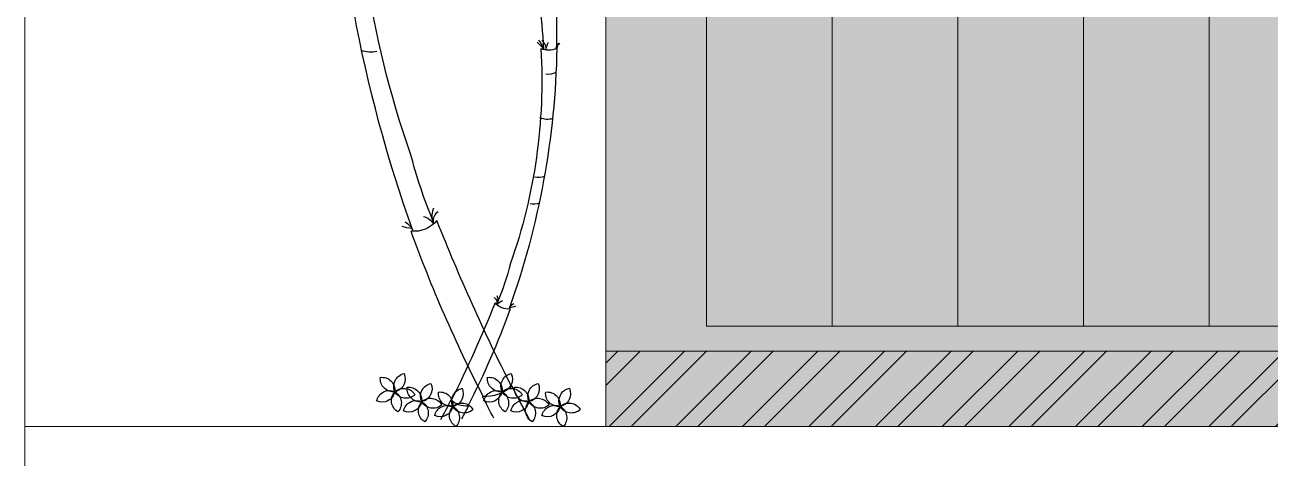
# Model space of a CAD drawing. Header units: inches. Extents: x 17 to 458, y 103 to 566.
# Drawn here: x 16.75 to 26.66, y 237.02 to 240.47 of the extents above; entities that cross this region are included whole.
import ezdxf

# ---------------------------------------------------------------- set-up
doc = ezdxf.new("R2010")
doc.units = ezdxf.units.IN
doc.header["$MEASUREMENT"] = 0
for name, color, linetype in [('PLANT', 100, 'Continuous'), ('TILE', 12, 'Continuous'), ('TREE', 94, 'Continuous')]:
    doc.layers.add(name, color=color, linetype=linetype)

# ---------------------------------------------------------------- blocks, each defined once
blk = doc.blocks.new('PLANT7')
at = {"linetype": 'ByBlock'}
for centre, start, end in [((1.101, -0.245), 155.6352, 258.3304), ((0.886, -0.355), 335.6352, 78.3304), ((1.496, -0.099), 155.6352, 258.3304), ((1.282, -0.208), 335.6352, 78.3304), ((1.649, -0.266), 83.6352, 186.3304), ((1.479, -0.096), 263.6352, 6.3304), ((0.641, -0.316), 155.6352, 258.3304), ((0.427, -0.425), 335.6352, 78.3304), ((0.793, -0.483), 83.6352, 186.3304), ((0.623, -0.313), 263.6352, 6.3304), ((1.253, -0.413), 83.6352, 186.3304), ((1.083, -0.243), 263.6352, 6.3304), ((1.328, -0.429), 47.6352, 150.3304), ((1.29, -0.192), 227.6352, 330.3304), ((1.553, -0.454), 119.6352, 222.3304), ((1.315, -0.417), 299.6352, 42.3304), ((1.537, -0.462), 11.6352, 114.3304), ((1.646, -0.248), 191.6352, 294.3304), ((0.472, -0.646), 47.6352, 150.3304), ((0.435, -0.409), 227.6352, 330.3304), ((0.697, -0.671), 119.6352, 222.3304), ((0.46, -0.634), 299.6352, 42.3304), ((0.681, -0.679), 11.6352, 114.3304), ((0.791, -0.465), 191.6352, 294.3304), ((0.932, -0.576), 47.6352, 150.3304), ((0.895, -0.339), 227.6352, 330.3304), ((1.157, -0.601), 119.6352, 222.3304), ((0.919, -0.563), 299.6352, 42.3304), ((1.141, -0.609), 11.6352, 114.3304), ((1.25, -0.395), 191.6352, 294.3304)]:
    blk.add_arc(centre, 0.192, start, end, dxfattribs=at)
blk = doc.blocks.new('A$C6227582D')
at = {"layer": 'TREE'}
for centre, radius, start, end in [((-7.794, 5.2848), 11.0196, 340.24827, 358.99764), ((-4.432, 4.6564), 7.4534, 340.58538, 3.29918), ((5.8969, 2.7688), 4.366, 171.80092, 176.91446), ((7.905, 3.115), 6.4717, 178.36877, 180.93105), ((1.6189, 2.995), 0.1024, 131.53967, 179.52035), ((1.7144, 2.9553), 0.1834, 138.54329, 165.08495), ((1.3723, 2.9951), 0.0665, 12.17952, 57.19921), ((1.5895, 3.0821), 0.1715, 190.39053, 204.6465), ((1.4993, 3.1401), 0.1455, 242.52779, 293.90201), ((7.8986, 3.1241), 6.4675, 181.00236, 199.75173), ((1.4052, 2.9978), 0.1112, 358.96844, 33.31245), ((1.6774, 2.9287), 0.1574, 124.29027, 151.66004), ((5.9255, 2.7553), 4.3744, 176.70082, 199.41462), ((2.9118, 3.2063), 0.2269, 257.55608, 289.55145), ((1.5009, 2.9362), 0.1332, 242.64878, 277.59254), ((1.5085, 2.5775), 0.1332, 251.14026, 295.4797), ((-1.3914, 3.2071), 4.1193, 337.45266, 345.5455), ((1.5783, 2.1146), 0.1332, 248.63284, 283.18194), ((1.6153, 1.9042), 0.1332, 250.44855, 282.44392), ((2.3252, 1.6382), 0.0885, 353.08491, 55.15459), ((2.2748, 1.6805), 0.1481, 339.05065, 24.07867), ((-12.2688, 7.4363), 15.7595, 333.14602, 338.42306), ((2.5624, 1.7774), 0.2229, 217.81354, 277.53815), ((2.5193, 1.554), 0.1206, 102.16721, 151.24558), ((2.7066, 1.5057), 0.1406, 118.03984, 156.94929), ((2.5554, 1.8836), 0.3096, 275.38389, 290.40155), ((-7.8044, 5.306), 11.0516, 332.70787, 340.16714), ((4.1409, 1.9047), 2.4177, 194.4545, 202.54734), ((1.8457, 0.9345), 0.0708, 28.75442, 77.83279), ((1.9892, 1.0087), 0.0869, 155.92133, 200.94935), ((1.9596, 0.9839), 0.0519, 124.84541, 186.91509), ((1.8245, 1.128), 0.1817, 249.59845, 264.61611), ((1.7357, 0.9062), 0.0825, 23.05071, 61.96016), ((1.8204, 1.0656), 0.1308, 262.46185, 322.18646), ((7.9047, 3.1366), 6.4862, 199.83286, 207.29213), ((10.5249, 4.3869), 9.2494, 201.57694, 206.85398), ((-12.2425, 7.4746), 15.7483, 331.88929, 332.98285), ((2.0097, 0.5801), 0.3416, 229.36424, 272.19107), ((-7.8048, 5.2693), 11.0403, 331.88929, 332.8926), ((2.1448, 0.3629), 0.2005, 267.80893, 310.63576), ((10.5095, 4.4093), 9.2428, 207.01715, 208.11071), ((7.905, 3.115), 6.4796, 207.1074, 208.11071)]:
    blk.add_arc(centre, radius, start, end, dxfattribs=at)
at = {"layer": 'PLANT', "xscale": 0.5400000000000001, "yscale": 0.5400000000000001, "zscale": 0.5400000000000001}
for p in [(1.0806, 0.4325), (1.9339, 0.4325)]:
    blk.add_blockref('PLANT7', p, dxfattribs=at)
blk = doc.blocks.new('A$C0C57033E')
at = {"layer": 'PLANT'}
blk.add_blockref('A$C6227582D', (0, 0), dxfattribs=at)
blk = doc.blocks.new('A$C43726D92')
at = {"layer": 'PLANT', "xscale": -1}
blk.add_blockref('A$C0C57033E', (5.664, 0), dxfattribs=at)

msp = doc.modelspace()

# ---------------------------------------------------------------- hatches: boundary and pattern name
at = {"lineweight": 0, "true_color": 0xfeeab9}
h = msp.add_hatch(color=254, dxfattribs=at)
h.dxf.hatch_style = 1
h.paths.add_polyline_path([(21.37465, 246.17185), (21.37465, 242.17185), (53.37465, 242.17185), (53.37465, 246.17185)])
h.paths.add_polyline_path([(51.17465, 242.37185), (22.17465, 242.37185), (22.17465, 245.97185), (51.17465, 245.97185)], flags=16)
h.paths.add_polyline_path([(53.37465, 241.87185), (21.37465, 241.87185), (21.37465, 237.87185), (53.37465, 237.87185)])
h.paths.add_polyline_path([(51.17465, 238.07185), (22.17465, 238.07185), (22.17465, 241.67185), (51.17465, 241.67185)], flags=16)
at = {"lineweight": 0, "true_color": 0xf8d731}
h = msp.add_hatch(dxfattribs=at)
h.set_pattern_fill('ANSI32', color=40)
h.set_pattern_definition([(45, (-94.7438, 221.89033), (-0.265165, 0.265165), []), (45, (-94.56704, 221.89033), (-0.265165, 0.265165), [])])
h.paths.add_polyline_path([(53.37465, 237.87185), (21.37465, 237.87185), (21.37465, 237.27185), (53.37465, 237.27185)])
h.paths.add_polyline_path([(53.37465, 242.17185), (21.72547, 242.17185), (21.74039, 242.14969), (21.71974, 242.17185), (21.63553, 242.17185), (21.67201, 242.10358), (21.62446, 242.17185), (21.58244, 242.17185), (21.57642, 242.12599), (21.5488, 242.17185), (21.49644, 242.17185), (21.50254, 242.09567), (21.46832, 242.17185), (21.41449, 242.17185), (21.41793, 242.08545), (21.39441, 242.17185), (21.37465, 242.17185), (21.37465, 241.98703), (21.41308, 241.97909), (21.55523, 241.9404), (21.69905, 241.87185), (53.37465, 241.87185)])
at = {"lineweight": 0}
h = msp.add_hatch(color=6, dxfattribs=at)
h.dxf.hatch_style = 1
h.set_gradient(color1=(173, 221, 247))
h.paths.add_polyline_path([(23.17465, 241.67185), (22.17465, 241.67185), (22.17465, 238.07185), (23.17465, 238.07185)])
h.paths.add_polyline_path([(24.17465, 241.67185), (23.17465, 241.67185), (23.17465, 238.07185), (24.17465, 238.07185)])
h.paths.add_polyline_path([(25.17465, 241.67185), (24.17465, 241.67185), (24.17465, 238.07185), (25.17465, 238.07185)])
h.paths.add_polyline_path([(26.17465, 241.67185), (25.17465, 241.67185), (25.17465, 238.07185), (26.17465, 238.07185)])
h.paths.add_polyline_path([(27.17465, 241.67185), (26.17465, 241.67185), (26.17465, 238.07185), (27.17465, 238.07185)])
h.paths.add_polyline_path([(28.17465, 241.67185), (27.17465, 241.67185), (27.17465, 238.07185), (28.17465, 238.07185)])
h.paths.add_polyline_path([(29.17465, 241.67185), (28.17465, 241.67185), (28.17465, 238.07185), (29.17465, 238.07185)])
h.paths.add_polyline_path([(30.17465, 241.67185), (29.17465, 241.67185), (29.17465, 238.07185), (30.17465, 238.07185)])
h.paths.add_polyline_path([(31.17465, 241.67185), (30.17465, 241.67185), (30.17465, 238.07185), (31.17465, 238.07185)])
h.paths.add_polyline_path([(32.17465, 241.67185), (31.17465, 241.67185), (31.17465, 238.07185), (32.17465, 238.07185)])
h.paths.add_polyline_path([(33.17465, 241.67185), (32.17465, 241.67185), (32.17465, 238.07185), (33.17465, 238.07185)])
h.paths.add_polyline_path([(34.17465, 241.67185), (33.17465, 241.67185), (33.17465, 238.07185), (34.17465, 238.07185)])
h.paths.add_polyline_path([(35.17465, 241.67185), (34.17465, 241.67185), (34.17465, 238.07185), (35.17465, 238.07185)])
h.paths.add_polyline_path([(36.17465, 241.67185), (35.17465, 241.67185), (35.17465, 238.07185), (36.17465, 238.07185)])
h.paths.add_polyline_path([(37.17465, 241.67185), (36.17465, 241.67185), (36.17465, 238.07185), (37.17465, 238.07185)])
h.paths.add_polyline_path([(38.17465, 241.67185), (37.17465, 241.67185), (37.17465, 238.07185), (38.17465, 238.07185)])
h.paths.add_polyline_path([(39.17465, 241.67185), (38.17465, 241.67185), (38.17465, 238.07185), (39.17465, 238.07185)])
h.paths.add_polyline_path([(40.17465, 241.67185), (39.17465, 241.67185), (39.17465, 238.07185), (40.17465, 238.07185)])
h.paths.add_polyline_path([(41.17465, 241.67185), (40.17465, 241.67185), (40.17465, 238.07185), (41.17465, 238.07185)])
h.paths.add_polyline_path([(42.17465, 241.67185), (41.17465, 241.67185), (41.17465, 238.07185), (42.17465, 238.07185)])
h.paths.add_polyline_path([(43.17465, 241.67185), (42.17465, 241.67185), (42.17465, 238.07185), (43.17465, 238.07185)])
h.paths.add_polyline_path([(44.17465, 241.67185), (43.17465, 241.67185), (43.17465, 238.07185), (44.17465, 238.07185)])
h.paths.add_polyline_path([(45.17465, 241.67185), (44.17465, 241.67185), (44.17465, 238.07185), (45.17465, 238.07185)])
h.paths.add_polyline_path([(46.17465, 241.67185), (45.17465, 241.67185), (45.17465, 238.07185), (46.17465, 238.07185)])
h.paths.add_polyline_path([(47.17465, 241.67185), (46.17465, 241.67185), (46.17465, 238.07185), (47.17465, 238.07185)])
h.paths.add_polyline_path([(48.17465, 241.67185), (47.17465, 241.67185), (47.17465, 238.07185), (48.17465, 238.07185)])
h.paths.add_polyline_path([(49.17465, 241.67185), (48.17465, 241.67185), (48.17465, 238.07185), (49.17465, 238.07185)])
h.paths.add_polyline_path([(50.17465, 241.67185), (49.17465, 241.67185), (49.17465, 238.07185), (50.17465, 238.07185)])
h.paths.add_polyline_path([(51.17465, 241.67185), (50.17465, 241.67185), (50.17465, 238.07185), (51.17465, 238.07185)])
at = {"lineweight": 0, "true_color": 0xcd6928}
h = msp.add_hatch(color=32, dxfattribs=at)
h.dxf.hatch_style = 1
h.paths.add_polyline_path([(53.37465, 237.87185), (21.37465, 237.87185), (21.37465, 237.27185), (53.37465, 237.27185)])

# ---------------------------------------------------------------- linework, layer by layer
at = {"lineweight": 0}
for p, q in [((21.37465, 237.27185), (21.37465, 246.17185)), ((22.17465, 241.67185), (22.17465, 238.07185)), ((23.17465, 241.67185), (23.17465, 238.07185)), ((24.17465, 241.67185), (24.17465, 238.07185)), ((25.17465, 241.67185), (25.17465, 238.07185)), ((26.17465, 241.67185), (26.17465, 238.07185))]:
    msp.add_line(p, q, dxfattribs=at)
at = {"color": 6, "lineweight": 0}
for p, q in [((22.17465, 238.07185), (51.17465, 238.07185)), ((21.37465, 237.87185), (53.37465, 237.87185)), ((16.75293, 237.27185), (98.53317, 237.27185))]:
    msp.add_line(p, q, dxfattribs=at)
at = {"lineweight": 0}
msp.add_lwpolyline([(16.75293, 269.53923), (98.53317, 269.53923), (98.53317, 228.10306), (16.75293, 228.10306)], close=True, dxfattribs=at)

# ---------------------------------------------------------------- block references
at = {"layer": 'TILE', "lineweight": 0}
msp.add_blockref('A$C43726D92', (16.75293, 237.27185), dxfattribs=at)

doc.saveas('drawing.dxf')
